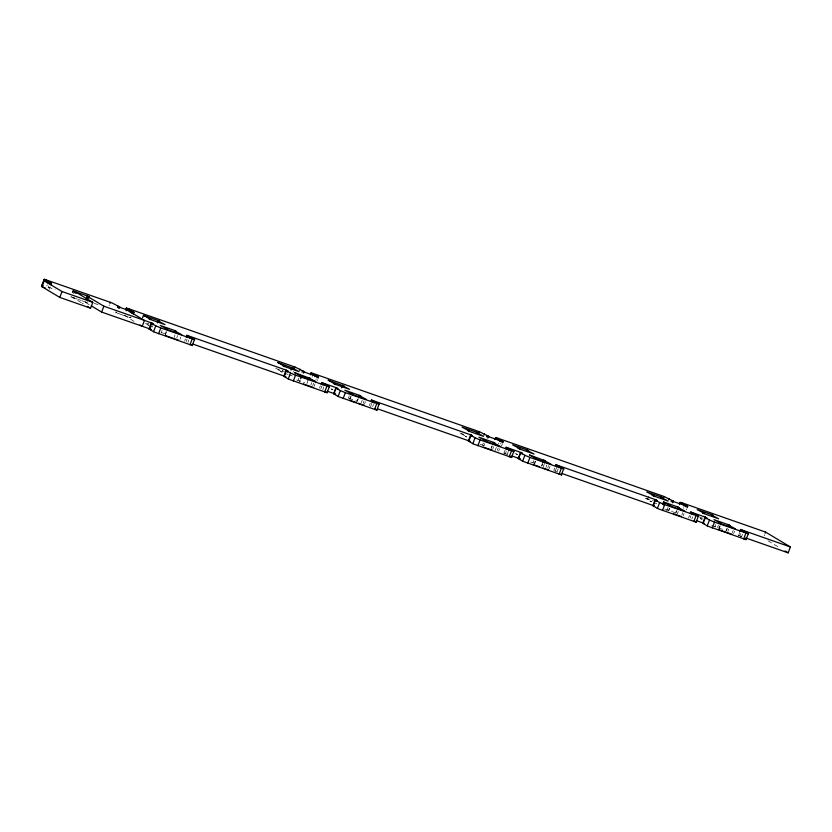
<?xml version="1.0" encoding="UTF-8"?>
<svg xmlns="http://www.w3.org/2000/svg" width="832" height="832" viewBox="0 0 832 832"><rect width="100%" height="100%" fill="white"/><g stroke="black" fill="none" stroke-linecap="round" stroke-linejoin="round"><path stroke-width="0.62" stroke-dasharray="4.16 3.12" d="M46.821 286L47.237 284.898M48.1 288.111L48.942 285.906M49.306 289.286L50.149 287.082M81.255 302.63L70.98 296.473M74.027 298.282L74.308 297.554M89.232 304.647L85.093 302.172L85.374 301.434M87.36 301.714L86.944 302.817L85.738 301.642M109.148 305.625L109.429 304.886M116.47 312.718L115.773 311.844L116.626 312.354M124.498 315.234L134.389 321.62M131.071 317.793L130.541 317.023M152.495 326.903L147.961 325.312L148.855 322.962M151.892 327.111L152.173 326.383M161.2 332.8L162.094 330.45M165.173 334.194L166.067 331.843M165.225 335.213L166.577 331.687M174.117 337.324L175.022 334.974M176.748 337.917L177.642 335.566M179.941 339.373L180.835 337.022M184.631 341.182L185.474 338.978M186.118 341.619L187.096 339.05M187.959 342.264L188.802 340.059M282.953 369.99L282.048 372.341L280.706 371.54L282.558 372.185L275.34 368.316L284.43 371.509M293.01 372.185L293.29 371.457M297.95 380.422L298.844 378.071M299.343 382.242L300.238 379.891M306.894 383.552L307.788 381.202M312.031 377.187L312.312 376.459M310.866 384.956L311.761 382.606M312.707 385.601L313.612 383.25M315.942 379.548L316.222 378.81M314.049 386.402L314.954 384.051M317.148 380.723L317.564 379.621M319.509 388.066L320.351 385.861M320.85 388.866L321.974 385.934M322.837 390.052L323.679 386.942M348.39 398.112L349.294 395.762M349.731 398.913L350.636 396.562M349.794 399.932L351.135 396.406M356.834 401.409L357.739 399.058M358.238 398.902L357.344 401.253L345.987 397.27M361.317 402.646L362.211 400.296M363.158 403.291L364.052 400.941M364.499 404.092L365.394 401.742M369.335 405.538L370.178 403.333M370.542 406.713L371.8 403.406M372.663 406.63L373.506 404.425M482.508 445.151L483.402 442.801M483.85 445.952L484.744 443.602M490.953 448.438L491.847 446.087M491.462 448.282L492.357 445.931M492.804 449.093L493.698 446.742M494.978 450.85L496.33 447.325M498.524 443.997L498.94 442.894M497.276 450.33L498.17 447.98M500.646 443.903L500.926 443.175M498.618 451.131L499.512 448.781M501.426 446.181L502.268 443.976M504.431 453.461L503.932 453.159L505.055 450.216M505.409 453.596L506.251 451.391M507.114 454.605L508.383 451.308M532.958 462.842L533.853 460.491M534.3 463.642L535.194 461.292M534.799 463.486L535.694 461.136M541.403 466.128L542.298 463.788M541.902 465.972L542.807 463.622M543.244 466.783L544.596 463.258M545.875 467.376L546.77 465.026M547.716 468.021L548.621 465.67M549.058 468.822L549.962 466.471M554.039 469.903L554.746 468.062M555.246 471.068L556.369 468.135M557.367 470.985L558.074 469.144M651.175 501.79L649.834 500.989L651.685 501.634L647.66 499.221L649.449 494.52M666.619 511.046L667.971 507.53M668.408 510.682L669.313 508.331M668.918 510.526L669.812 508.175M675.522 513.167L676.416 510.817M676.021 513.011L676.915 510.661M677.362 513.812L678.257 511.462M683.228 508.352L683.509 507.624M681.834 515.05L682.729 512.699M683.176 515.861L684.07 513.51M686.41 509.808L686.837 508.706M689.478 515.32L688.574 517.941M690.113 517.951L690.955 515.757M691.818 518.97L692.661 516.766M714.896 526.978L715.79 524.628M717.517 527.571L718.411 525.221M718.858 528.372L719.763 526.022M719.368 528.216L720.262 525.866M725.962 530.858L726.866 528.507M726.471 530.702L727.366 528.351M727.813 531.513L728.707 529.162M732.285 532.75L733.179 530.4M733.626 533.551L734.521 531.201M738.743 535.61L739.45 532.428M739.95 535.434L740.646 533.593M741.51 536.817L742.498 534.248M764.202 535.777L764.629 534.674M48.183 287.154L55.182 289.609M94.172 303.285L99.164 305.042M115.638 312.208L116.438 312.499M129.823 317.19L130.395 317.387M146.931 323.284L149.198 324.074M459.909 433.046L466.721 435.438M645.601 498.17L653.557 500.958M699.483 517.067L702.884 518.263M70.834 296.837L71.76 297.159M72.686 297.482L74.526 298.126M75.452 298.449L77.293 299.104M78.218 299.426L80.985 300.394M81.91 300.716L85.602 302.016M116.979 313.019L119.746 313.986M120.203 314.153L122.512 314.954M122.97 315.12L128.045 316.898M128.97 317.221L130.822 317.876M461.25 433.846L467.116 436.914L465.275 436.259L466.617 437.07M645.809 498.576L647.66 499.221M85.093 302.172L86.944 302.817M284.326 373.131L287.726 374.327M288.87 374.733L292.271 375.929M653.453 502.59L656.854 503.786M161.418 332.54L168.241 334.932M296.67 379.974L304.626 382.762M480.095 444.298L485.784 446.295M530.546 461.989L536.224 463.986M664.664 509.028L674.887 512.616M711.703 525.522L723.06 529.506M503.932 453.159L507.333 454.355M553.758 470.631L558.626 472.337M738.327 535.361L741.437 536.453M740.47 536.453L741.052 536.65M768.019 540.758L780.406 548.194M700.138 518.128L702.146 519.334L700.305 518.69L701.646 519.49M515.58 453.398L517.587 454.605L515.746 453.96L517.088 454.771M331.011 388.679L333.029 389.886L331.178 389.23L332.519 390.042M145.444 323.346L148.46 325.156L146.619 324.511L147.961 325.312M127.483 316.098L128.014 316.42M82.295 303.243L83.325 303.867"/><path stroke-width="1.25" d="M42.9 285.906L41.839 285.262L44.21 279.198L111.852 302.848L119.725 306.987L119.298 308.09M72.519 292.427L73.081 290.961L76.263 292.417L92.81 302.328L90.563 308.204L59.8 297.419L41.922 286.697L44.169 280.821L51.542 283.41L50.981 284.877M46.01 280.987L46.426 279.885M47.934 283.057L48.36 281.954L44.075 279.386M49.785 283.702L50.201 282.599L48.36 281.954M59.8 297.419L62.046 291.543L44.169 280.821M73.861 293.228L74.422 291.762M75.847 293.509L76.263 292.417M86.216 299.229L87.339 296.296L89.19 296.941L88.629 298.407M86.726 299.073L87.006 298.345M87.287 297.606L87.838 296.14L73.081 290.961M151.05 329.316L101.639 312.083L103.886 306.207L87.339 296.296M109.99 303.42L110.406 302.318M117.458 307.434L117.874 306.342L119.725 306.987M118.799 308.246L119.215 307.143L117.874 306.342M125.954 309.774L126.287 308.121M126.183 310.835L126.599 309.733L144.425 320.414L142.241 326.331L139.953 324.958M128.45 309.899L128.866 308.797L295.339 367.172L304.283 371.717L303.867 372.809M130.239 312.333L130.801 310.866L126.516 308.298M131.945 313.352L132.642 311.511L130.801 310.866M133.286 314.153L133.983 312.322L132.642 311.511M142.594 317.762L143.489 315.411L158.257 320.59L159.598 321.402L157.758 320.746L164.965 324.615L150.197 319.436L148.855 318.635L150.706 319.28L143.489 315.411M191.454 344.812L192.494 345.54L153.837 331.885L149.063 329.035L151.31 323.159L153.15 323.814L152.734 324.917M149.562 328.879L150.124 327.413M150.405 326.674L150.966 325.208M151.393 324.106L151.809 323.003L103.886 306.207M153.535 331.718L155.782 325.842L151.31 323.159M157.362 322.941L158.257 320.59M158.569 333.819L160.815 327.943L194.771 339.643L186.878 335.306L186.181 337.137M187.803 337.21L188.219 336.107M189.509 338.229L190.07 336.752M189.946 344.822L192.192 338.946M192.296 345.311L194.542 339.435M326.466 392.226L327.226 392.787L288.569 379.142L283.795 376.293L286.042 370.417L287.882 371.062L287.466 372.164M284.44 375.762L285.002 374.296M285.137 373.932L285.844 372.091M286.125 371.363L286.541 370.261L186.878 335.306M283.795 376.293L285.782 376.574M290.95 370.126L291.845 367.775L293.696 368.43L277.586 362.44L284.794 366.309L282.953 365.664L284.294 366.465L299.062 371.644L291.845 367.775M288.267 378.966L290.514 373.1L286.042 370.417M294.549 368.15L294.975 367.047M293.301 381.066L295.547 375.19L329.503 386.89L321.61 382.554L321.048 384.02M299.582 370.25L300.009 369.148M302.016 372.164L302.442 371.062L304.283 371.717M300.685 378.716L301.59 376.366L294.372 372.507L310.482 378.487L308.63 377.842L307.736 380.193M303.358 372.975L303.784 371.873L302.442 371.062M310.378 374.868L310.918 372.798L312.905 373.339L479.534 431.777L488.852 436.436L488.426 437.538M312.874 374.993L313.425 373.516M314.943 376.698L315.359 375.596L311.085 373.027M316.784 377.343L317.21 376.241L315.359 375.596M318.126 378.144L318.552 377.052L317.21 376.241M322.39 384.831L322.951 383.365M324.23 385.476L324.792 384.01M324.678 392.07L326.914 386.194M327.132 392.631L329.264 386.693M376.303 409.708L377.094 410.249L338.406 396.614L333.622 393.765L335.868 387.889L337.719 388.534L337.438 389.272M334.266 393.245L334.828 391.778M335.254 390.676L335.67 389.574M335.951 388.835L336.378 387.733L321.61 382.554M333.622 393.765L335.608 394.046M338.104 396.448L340.34 390.572L335.868 387.889M341.422 387.826L342.316 385.476L344.157 386.121L328.058 380.141L335.265 384.01L333.424 383.365L334.766 384.166L349.534 389.345L342.316 385.476M341.921 387.67L342.815 385.32M343.127 398.549L345.374 392.673L379.34 404.373L371.446 400.036L370.885 401.502M358.686 397.727L359.59 395.377L344.822 390.198L352.03 394.056L350.189 393.411L351.53 394.222L366.298 399.391L359.081 395.533L360.932 396.178L359.59 395.377M372.226 402.303L372.788 400.837M374.067 402.948L374.629 401.482M374.504 409.552L376.75 403.676M376.854 410.041L379.101 404.165M511.306 457.122L511.794 457.517L473.138 443.862L468.354 441.012L470.6 435.146L472.451 435.791L472.17 436.519M470.34 441.293L468.863 440.856L469.706 438.662M469.986 437.923L471.11 434.98L371.446 400.036M472.826 443.695L475.072 437.819L470.6 435.146M479.118 432.879L479.534 431.777M477.859 445.796L480.106 439.92L514.062 451.62L506.168 447.283L505.606 448.75M484.151 434.98L484.567 433.878M486.585 436.894L487.001 435.791L488.852 436.436M487.781 438.069L488.342 436.592L487.001 435.791M494.946 439.598L495.518 437.528L497.474 438.069L664.102 496.506L673.41 501.166L672.994 502.268M497.432 439.712L497.994 438.246M499.502 441.428L499.928 440.326L495.643 437.757M501.353 442.073L501.769 440.97L499.928 440.326M502.694 442.874L503.11 441.771L501.769 440.97M506.958 449.561L507.51 448.084M508.799 450.206L509.361 448.739M509.236 456.799L511.482 450.923M511.586 457.288L513.833 451.412M561.142 474.604L561.652 474.968L522.964 461.344L518.19 458.494L520.437 452.618L522.278 453.263L521.997 454.002M520.177 458.775L518.835 457.974M519.116 457.236L519.532 456.134M519.813 455.395L520.936 452.462L506.168 447.283M522.662 461.178L524.909 455.302L520.437 452.618M527.696 463.278L529.942 457.402L563.898 469.102L556.005 464.755L555.443 466.232M542.745 462.613L543.65 460.262L545.49 460.907L529.381 454.927L536.598 458.786L534.747 458.141L536.089 458.942L550.857 464.121L543.65 460.262M556.785 467.033L557.346 465.566M558.636 467.678L559.187 466.211M559.073 474.282L561.319 468.406M561.423 474.77L563.659 468.894M694.751 521.175L696.353 522.246L657.696 508.591L652.922 505.742L655.169 499.866L657.01 500.521L656.729 501.249M654.347 506.137L653.567 505.222M653.848 504.483L654.41 503.017M654.69 502.278L655.252 500.812M655.387 500.448L655.668 499.71L556.005 464.755M657.394 508.425L659.641 502.549L655.169 499.866M663.676 497.598L664.102 496.506M662.605 504.306L663.499 501.956L678.267 507.135L679.609 507.936L677.758 507.291L684.975 511.16L670.207 505.981L668.866 505.18L670.717 505.825L663.499 501.956M663.946 505.107L664.841 502.767M662.428 510.526L664.674 504.65L698.63 516.35L690.737 512.013L690.175 513.479M668.71 499.699L669.136 498.597M671.143 501.623L671.57 500.521L673.41 501.166M672.35 502.788L672.911 501.322L671.57 500.521M679.37 504.691L680.014 502.351L681.543 502.632L765.606 532.106L790.4 546.967L788.154 552.843L745.597 537.909M681.99 504.442L682.552 502.975M684.07 506.147L684.486 505.055L680.202 502.486M685.911 506.802L686.338 505.7L684.486 505.055M687.253 507.603L687.679 506.501L686.338 505.7M691.652 513.916L692.078 512.814M693.503 514.561L693.919 513.458M693.805 521.529L696.041 515.653M696.155 522.018L698.391 516.142M744.588 538.658L746.221 539.698L707.533 526.074L702.749 523.224L704.995 517.348L706.846 517.993L706.566 518.731M704.267 523.671L703.394 522.694M703.674 521.966L704.236 520.489M704.517 519.761L705.078 518.294M705.224 517.92L705.505 517.192L690.737 512.013M707.221 525.897L709.467 520.031L704.995 517.348M712.254 527.998L714.501 522.122L748.467 533.822L740.563 529.485L739.866 531.326M741.489 531.388L741.905 530.296M743.33 532.043L743.756 530.941M743.631 539.001L745.878 533.125M745.982 539.49L748.332 533.686M765.19 533.208L765.606 532.106M126.298 308.079L128.866 308.797M42.921 285.334L41.839 285.262M119.215 307.143L133.983 312.322M303.784 371.873L318.552 377.052M488.342 436.592L503.11 441.771M672.911 501.322L687.679 506.501M62.046 291.543L92.81 302.328M740.563 529.485L790.4 546.967M301.59 376.366L299.738 375.721L315.848 381.701L308.63 377.842M41.922 286.697L43.763 287.342M44.231 287.508L45.146 287.83M193.138 344.167L284.294 376.137M327.319 391.217L334.131 393.609M377.707 408.886L468.863 440.856M511.878 455.946L518.69 458.338M562.266 473.616L653.422 505.586M696.446 520.676L703.258 523.068M149.063 329.035L150.904 329.69M468.354 441.012L470.205 441.667M518.19 458.494L520.031 459.139M652.922 505.742L654.597 506.293M702.749 523.224L704.434 523.765M165.859 335.764L178.35 340.142M303.378 383.989L313.602 387.577M350.418 400.494L356.096 402.48M358.374 403.281L364.052 405.267M483.402 447.127L492.492 450.31M533.853 464.818L539.531 466.814M542.932 468.01L548.61 469.997M673.639 513.843L681.595 516.63M718.411 529.547L732.046 534.331M714.501 522.122L709.467 520.031M664.674 504.65L659.641 502.549M529.942 457.402L524.909 455.302M480.106 439.92L475.072 437.819M345.374 392.673L340.34 390.572M295.547 375.19L290.514 373.1M160.815 327.943L155.782 325.842M785.054 550.982L788.154 552.843M705.505 517.192L706.846 517.993M655.668 499.71L657.01 500.521M559.749 473.762L560.3 474.094M520.936 452.462L522.278 453.263M509.912 456.29L510.474 456.622M471.11 434.98L472.451 435.791M374.899 408.866L375.742 409.365M336.378 387.733L337.719 388.534M334.714 393.962L335.473 394.41M325.073 391.394L325.624 391.726M286.541 370.261L287.882 371.062M284.887 376.48L285.636 376.938M151.809 323.003L153.15 323.814M87.838 296.14L89.19 296.941M91.302 305.885L101.639 312.083M50.201 282.599L51.542 283.41M87.464 306.342L88.494 306.966M89.534 307.58L90.563 308.204M476.913 432.349L462.145 427.17L469.362 431.038L467.511 430.383L468.853 431.194L483.621 436.374L476.414 432.505L478.254 433.15L476.913 432.349M527.384 450.05L512.616 444.87L519.834 448.739L517.982 448.084L519.324 448.895L534.092 454.074L526.885 450.206L528.726 450.85L527.384 450.05M661.482 497.078L646.714 491.899L653.921 495.758L652.08 495.113L653.422 495.924L668.19 501.093L660.972 497.234L662.823 497.879L661.482 497.078M711.942 514.779L697.185 509.6L704.392 513.458L702.551 512.814L703.893 513.614L718.65 518.794L711.443 514.935L713.284 515.58L711.942 514.779M175.022 330.647L160.254 325.468L167.471 329.337L165.62 328.682L166.962 329.493L181.73 334.672L174.522 330.803L176.363 331.448L175.022 330.647M493.698 442.406L478.941 437.226L486.148 441.095L484.307 440.45L485.649 441.251L500.406 446.43L493.199 442.562L495.04 443.217L493.698 442.406M728.707 524.826L713.95 519.646L721.157 523.515L719.316 522.87L720.658 523.671L735.426 528.85L728.208 524.982L730.049 525.637L728.707 524.826"/></g></svg>
